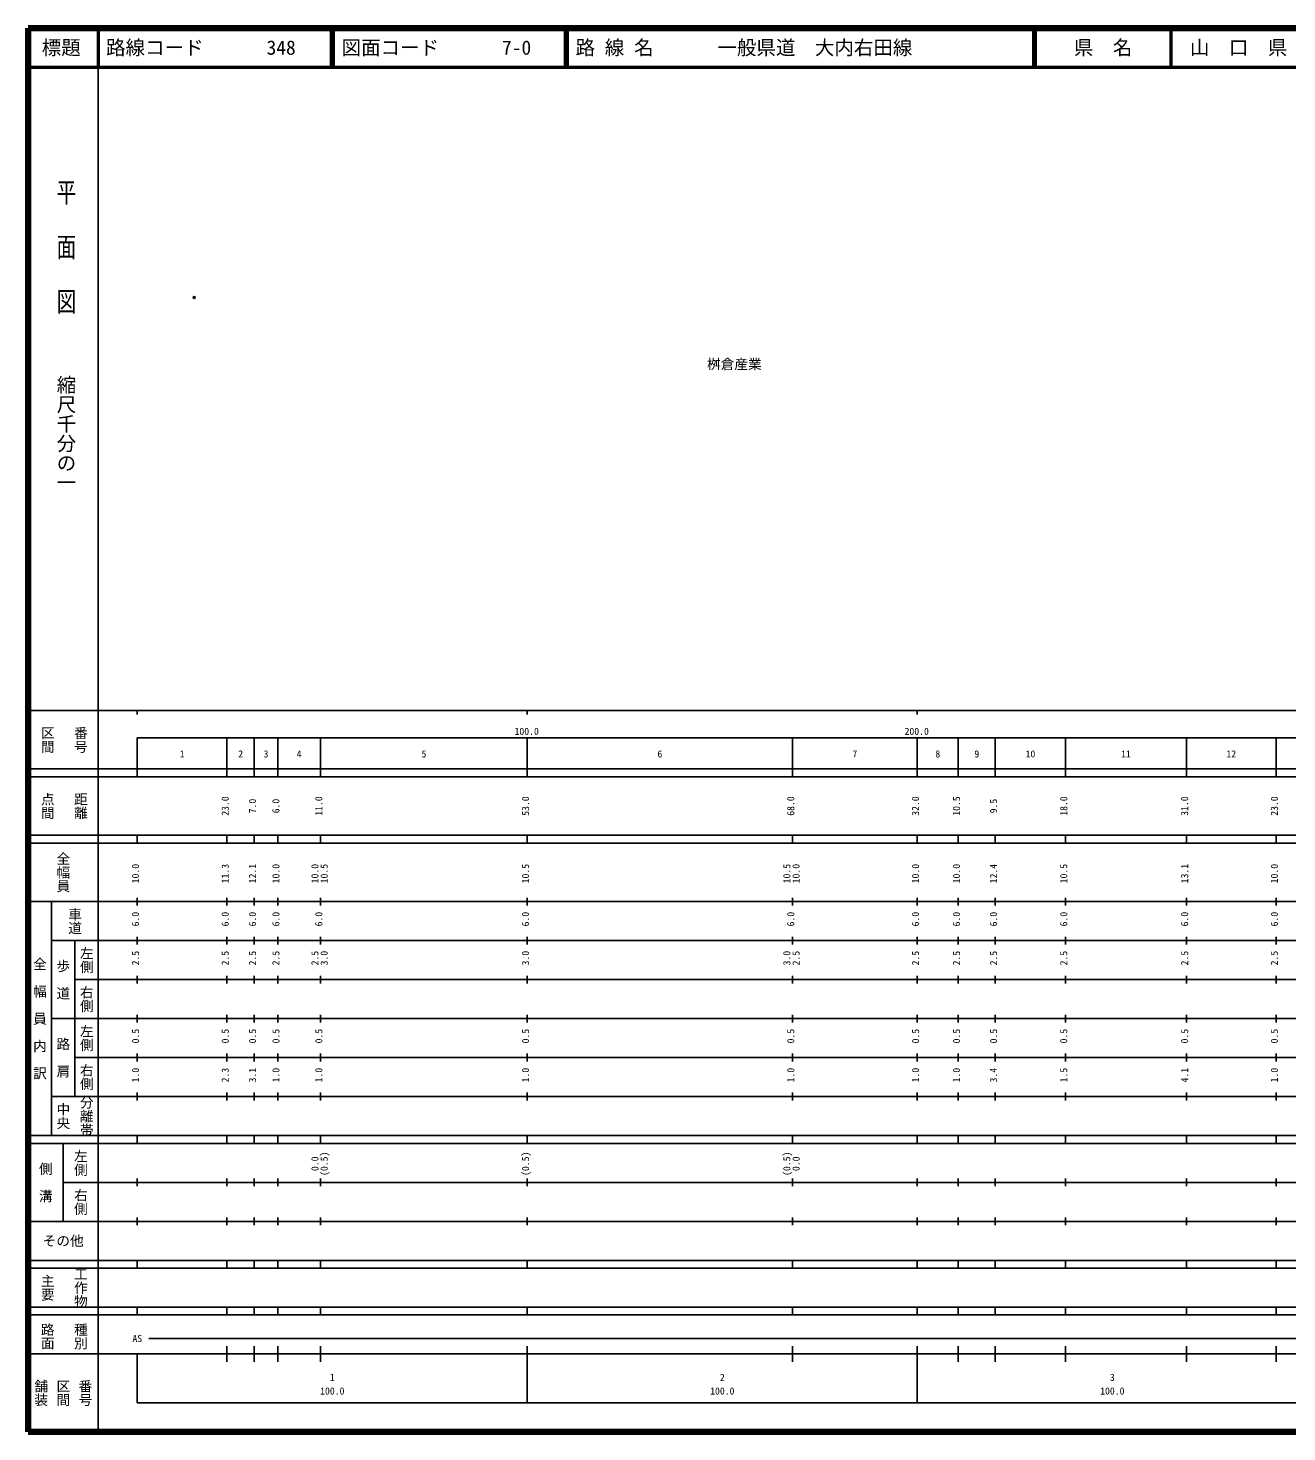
# Model space of a CAD drawing. Units: millimetres on the paper. Extents: x 40 to 680, y 20 to 380.
# Drawn here: x 40 to 362.8, y 20 to 380 of the extents above; entities that cross this region are included whole.
import ezdxf
from ezdxf.enums import TextEntityAlignment as Align

# ---------------------------------------------------------------- set-up
doc = ezdxf.new("R2010")
doc.units = ezdxf.units.MM
doc.header["$PDMODE"] = 32
doc.header["$PDSIZE"] = 0.5
for name, color, linetype in [('M-BMK-HTXT', 7, 'Continuous'), ('M-OTRS', 6, 'Continuous'), ('M-TTL-TXT', 7, 'Continuous')]:
    doc.layers.add(name, color=color, linetype=linetype)
for name, color, linetype, lineweight in [('M-TTL', 2, 'Continuous', 140), ('M-TTL-BAND', 7, 'Continuous', 25), ('M-TTL-LINE', 7, 'Continuous', 50)]:
    doc.layers.add(name, color=color, linetype=linetype, lineweight=lineweight)
doc.styles.add('@ＭＳ ゴシック', font='')
doc.styles.add('ＭＳ ゴシック', font='')
doc.styles.get('@ＭＳ ゴシック').set_extended_font_data('@MS Gothic')
doc.styles.get('ＭＳ ゴシック').set_extended_font_data('MS Gothic')

msp = doc.modelspace()

# ---------------------------------------------------------------- linework, layer by layer
at = {"layer": 'M-OTRS'}
msp.add_point((82.585, 310.894), dxfattribs=at)
at = {"layer": 'M-TTL'}
for p, q in [((40, 380), (40, 20)), ((680, 380), (40, 380)), ((40, 20), (680, 20))]:
    msp.add_line(p, q, dxfattribs=at)
at = {"layer": 'M-TTL-BAND'}
for p, q in [((58, 370), (58, 20)), ((40, 205), (579, 205)), ((68, 205), (68, 204)), ((168, 205), (168, 204)), ((268, 205), (268, 204)), ((68, 198), (579, 198)), ((68, 198), (68, 188)), ((91, 188), (91, 198)), ((98, 188), (98, 198)), ((104, 188), (104, 198)), ((115, 188), (115, 198)), ((168, 188), (168, 198)), ((236, 188), (236, 198)), ((268, 188), (268, 198)), ((278.5, 188), (278.5, 198)), ((288, 188), (288, 198)), ((306, 188), (306, 198)), ((337, 188), (337, 198)), ((360, 188), (360, 198)), ((40, 190), (579, 190)), ((40, 188), (579, 188)), ((40, 173), (579, 173)), ((68, 171), (68, 173)), ((91, 171), (91, 173)), ((98, 171), (98, 173)), ((104, 171), (104, 173)), ((115, 171), (115, 173)), ((168, 171), (168, 173)), ((236, 171), (236, 173)), ((268, 171), (268, 173)), ((278.5, 171), (278.5, 173)), ((288, 171), (288, 173)), ((306, 171), (306, 173)), ((337, 171), (337, 173)), ((360, 171), (360, 173)), ((40, 171), (579, 171)), ((40, 156), (579, 156)), ((46, 96), (46, 156)), ((68, 155), (68, 157)), ((91, 155), (91, 157)), ((98, 155), (98, 157)), ((104, 155), (104, 157)), ((115, 155), (115, 157)), ((168, 155), (168, 157)), ((236, 155), (236, 157)), ((268, 155), (268, 157)), ((278.5, 155), (278.5, 157)), ((288, 155), (288, 157)), ((306, 155), (306, 157)), ((337, 155), (337, 157)), ((360, 155), (360, 157)), ((46, 146), (579, 146)), ((52, 146), (52, 106)), ((68, 145), (68, 147)), ((91, 145), (91, 147)), ((98, 145), (98, 147)), ((104, 145), (104, 147)), ((115, 145), (115, 147)), ((168, 145), (168, 147)), ((236, 145), (236, 147)), ((268, 145), (268, 147)), ((278.5, 145), (278.5, 147)), ((288, 145), (288, 147)), ((306, 145), (306, 147)), ((337, 145), (337, 147)), ((360, 145), (360, 147)), ((68, 135), (68, 137)), ((91, 135), (91, 137)), ((98, 135), (98, 137)), ((104, 135), (104, 137)), ((115, 135), (115, 137)), ((168, 135), (168, 137)), ((236, 135), (236, 137)), ((268, 135), (268, 137)), ((278.5, 135), (278.5, 137)), ((288, 135), (288, 137)), ((306, 135), (306, 137)), ((337, 135), (337, 137)), ((360, 135), (360, 137)), ((52, 136), (579, 136)), ((46, 126), (579, 126)), ((68, 125), (68, 127)), ((91, 125), (91, 127)), ((98, 125), (98, 127)), ((104, 125), (104, 127)), ((115, 125), (115, 127)), ((168, 125), (168, 127)), ((236, 125), (236, 127)), ((268, 125), (268, 127)), ((278.5, 125), (278.5, 127)), ((288, 125), (288, 127)), ((306, 125), (306, 127)), ((337, 125), (337, 127)), ((360, 125), (360, 127)), ((52, 116), (579, 116)), ((68, 115), (68, 117)), ((91, 115), (91, 117)), ((98, 115), (98, 117)), ((104, 115), (104, 117)), ((115, 115), (115, 117)), ((168, 115), (168, 117)), ((236, 115), (236, 117)), ((268, 115), (268, 117)), ((278.5, 115), (278.5, 117)), ((288, 115), (288, 117)), ((306, 115), (306, 117)), ((337, 115), (337, 117)), ((360, 115), (360, 117)), ((46, 106), (579, 106)), ((68, 105), (68, 107)), ((91, 105), (91, 107)), ((98, 105), (98, 107)), ((104, 105), (104, 107)), ((115, 105), (115, 107)), ((168, 105), (168, 107)), ((236, 105), (236, 107)), ((268, 105), (268, 107)), ((278.5, 105), (278.5, 107)), ((288, 105), (288, 107)), ((306, 105), (306, 107)), ((337, 105), (337, 107)), ((360, 105), (360, 107)), ((40, 96), (579, 96)), ((40, 94), (579, 94)), ((49, 94), (49, 74)), ((68, 94), (68, 96)), ((91, 94), (91, 96)), ((98, 94), (98, 96)), ((104, 94), (104, 96)), ((115, 94), (115, 96)), ((168, 94), (168, 96)), ((236, 94), (236, 96)), ((268, 94), (268, 96)), ((278.5, 94), (278.5, 96)), ((288, 94), (288, 96)), ((306, 94), (306, 96)), ((337, 94), (337, 96)), ((360, 94), (360, 96)), ((49, 84), (579, 84)), ((68, 83), (68, 85)), ((91, 83), (91, 85)), ((98, 83), (98, 85)), ((104, 83), (104, 85)), ((115, 83), (115, 85)), ((168, 83), (168, 85)), ((236, 83), (236, 85)), ((268, 83), (268, 85)), ((278.5, 83), (278.5, 85)), ((288, 83), (288, 85)), ((306, 83), (306, 85)), ((337, 83), (337, 85)), ((360, 83), (360, 85)), ((40, 74), (579, 74)), ((68, 73), (68, 75)), ((91, 73), (91, 75)), ((98, 73), (98, 75)), ((104, 73), (104, 75)), ((115, 73), (115, 75)), ((168, 73), (168, 75)), ((236, 73), (236, 75)), ((268, 73), (268, 75)), ((278.5, 73), (278.5, 75)), ((288, 73), (288, 75)), ((306, 73), (306, 75)), ((337, 73), (337, 75)), ((360, 73), (360, 75)), ((40, 64), (579, 64)), ((40, 62), (579, 62)), ((68, 62), (68, 64)), ((91, 62), (91, 64)), ((98, 62), (98, 64)), ((104, 62), (104, 64)), ((115, 62), (115, 64)), ((168, 62), (168, 64)), ((236, 62), (236, 64)), ((268, 62), (268, 64)), ((278.5, 62), (278.5, 64)), ((288, 62), (288, 64)), ((306, 62), (306, 64)), ((337, 62), (337, 64)), ((360, 62), (360, 64)), ((40, 52), (579, 52)), ((68, 50), (68, 52)), ((91, 50), (91, 52)), ((98, 50), (98, 52)), ((104, 50), (104, 52)), ((115, 50), (115, 52)), ((168, 50), (168, 52)), ((236, 50), (236, 52)), ((268, 50), (268, 52)), ((278.5, 50), (278.5, 52)), ((288, 50), (288, 52)), ((306, 50), (306, 52)), ((337, 50), (337, 52)), ((360, 50), (360, 52)), ((40, 50), (579, 50)), ((71, 44), (556, 44)), ((40, 40), (579, 40)), ((68, 40), (68, 27.5)), ((91, 38), (91, 42)), ((98, 38), (98, 42)), ((104, 38), (104, 42)), ((115, 38), (115, 42)), ((168, 27.5), (168, 42)), ((236, 38), (236, 42)), ((268, 27.5), (268, 42)), ((278.5, 38), (278.5, 42)), ((288, 38), (288, 42)), ((306, 38), (306, 42)), ((337, 38), (337, 42)), ((360, 38), (360, 42)), ((68, 27.5), (579, 27.5))]:
    msp.add_line(p, q, dxfattribs=at)
at = {"layer": 'M-TTL-LINE'}
for p, q in [((58, 380), (58, 370)), ((117.75, 380), (117.75, 370)), ((118.25, 380), (118.25, 370)), ((177.75, 380), (177.75, 370)), ((178.25, 380), (178.25, 370)), ((297.75, 380), (297.75, 370)), ((298.25, 380), (298.25, 370)), ((333, 380), (333, 370)), ((40, 370), (680, 370))]:
    msp.add_line(p, q, dxfattribs=at)

# ---------------------------------------------------------------- texts
at = {"layer": 'M-BMK-HTXT', "style": 'ＭＳ ゴシック'}
msp.add_text('桝倉産業', height=2.566, dxfattribs=at).set_placement((214.088, 295.121), align=Align.TOP_LEFT)
at = {"layer": 'M-TTL-BAND', "style": '@ＭＳ ゴシック', "width": 1.4}
msp.add_text('平  面  図', height=3.666, rotation=270, dxfattribs=at).set_placement((49.777, 306.475), align=Align.MIDDLE_RIGHT)
at = {"layer": 'M-TTL-BAND', "style": '@ＭＳ ゴシック'}
msp.add_text('縮尺千分の一', height=3.666, rotation=270, dxfattribs=at).set_placement((49.777, 261.03), align=Align.MIDDLE_RIGHT)
for s, p in [('区間', (45, 197.5)), ('番号', (53.5, 197.5)), ('点間', (45, 180.5)), ('距離', (53.5, 180.5)), ('全幅員', (49, 163.5)), ('車道', (52, 151)), ('左側', (55, 141)), ('全\u3000幅\u3000員\u3000内\u3000訳', (43, 126)), ('歩\u3000道', (49, 136)), ('右側', (55, 131)), ('左側', (55, 121)), ('路\u3000肩', (49, 116)), ('右側', (55, 111)), ('分離帯', (55, 101)), ('中央', (49, 101)), ('左側', (53.5, 89)), ('側\u3000溝', (44.5, 84)), ('右側', (53.5, 79)), ('工作物', (53.5, 57)), ('主要', (45, 57)), ('路面', (45, 44.5)), ('種別', (53.5, 44.5)), ('舗装', (43.333, 30)), ('区間', (49, 30)), ('番号', (54.667, 30))]:
    msp.add_text(s, height=2.566, rotation=270, dxfattribs=at).set_placement(p, align=Align.MIDDLE_CENTER)
at = {"layer": 'M-TTL-BAND', "style": 'ＭＳ ゴシック'}
for s, p in [('100.0', (167.844, 198.195)), ('200.0', (267.844, 198.195)), ('1', (79.5, 192.405)), ('2', (94.5, 192.405)), ('3', (101, 192.405)), ('4', (109.5, 192.405)), ('5', (141.5, 192.405)), ('6', (202, 192.405)), ('7', (252, 192.405)), ('8', (273.25, 192.405)), ('9', (283.25, 192.405)), ('10', (297, 192.405)), ('11', (321.5, 192.405)), ('12', (348.5, 192.405)), ('AS', (68, 42.5)), ('1', (118, 32.523)), ('2', (218, 32.523)), ('3', (318, 32.523)), ('100.0', (118, 29.033)), ('100.0', (218, 29.033)), ('100.0', (318, 29.033))]:
    msp.add_text(s, height=1.833, dxfattribs=at).set_placement(p, align=Align.BOTTOM_CENTER)
for s, p in [('23.0', (92, 180.5)), ('7.0', (99, 180.5)), ('6.0', (105, 180.5)), ('11.0', (116, 180.5)), ('53.0', (169, 180.5)), ('68.0', (237, 180.5)), ('32.0', (269, 180.5)), ('10.5', (279.5, 180.5)), ('9.5', (289, 180.5)), ('18.0', (307, 180.5)), ('31.0', (338, 180.5)), ('23.0', (361, 180.5)), ('10.0', (69, 163.174)), ('11.3', (92, 163.174)), ('12.1', (99, 163.174)), ('10.0', (105, 163.174)), ('10.0', (115, 163.174)), ('10.5', (117.37, 163.174)), ('10.5', (169, 163.174)), ('10.5', (236, 163.174)), ('10.0', (238.37, 163.174)), ('10.0', (269, 163.174)), ('10.0', (279.5, 163.174)), ('12.4', (289, 163.174)), ('10.5', (307, 163.174)), ('13.1', (338, 163.174)), ('10.0', (361, 163.174)), ('6.0', (69, 151.5)), ('6.0', (92, 151.5)), ('6.0', (99, 151.5)), ('6.0', (105, 151.5)), ('6.0', (116, 151.5)), ('6.0', (169, 151.5)), ('6.0', (237, 151.5)), ('6.0', (269, 151.5)), ('6.0', (279.5, 151.5)), ('6.0', (289, 151.5)), ('6.0', (307, 151.5)), ('6.0', (338, 151.5)), ('6.0', (361, 151.5)), ('2.5', (69, 141.5)), ('2.5', (92, 141.5)), ('2.5', (99, 141.5)), ('2.5', (105, 141.5)), ('2.5', (115, 141.5)), ('3.0', (117.37, 141.5)), ('3.0', (169, 141.5)), ('3.0', (236, 141.5)), ('2.5', (238.37, 141.5)), ('2.5', (269, 141.5)), ('2.5', (279.5, 141.5)), ('2.5', (289, 141.5)), ('2.5', (307, 141.5)), ('2.5', (338, 141.5)), ('2.5', (361, 141.5)), ('0.5', (69, 121.5)), ('0.5', (92, 121.5)), ('0.5', (99, 121.5)), ('0.5', (105, 121.5)), ('0.5', (116, 121.5)), ('0.5', (169, 121.5)), ('0.5', (237, 121.5)), ('0.5', (269, 121.5)), ('0.5', (279.5, 121.5)), ('0.5', (289, 121.5)), ('0.5', (307, 121.5)), ('0.5', (338, 121.5)), ('0.5', (361, 121.5)), ('1.0', (69, 111.5)), ('2.3', (92, 111.5)), ('3.1', (99, 111.5)), ('1.0', (105, 111.5)), ('1.0', (116, 111.5)), ('1.0', (169, 111.5)), ('1.0', (237, 111.5)), ('1.0', (269, 111.5)), ('1.0', (279.5, 111.5)), ('3.4', (289, 111.5)), ('1.5', (307, 111.5)), ('4.1', (338, 111.5)), ('1.0', (361, 111.5)), ('0.0', (115, 88.764)), ('(0.5)', (117.37, 88.764)), ('(0.5)', (169, 88.764)), ('(0.5)', (236, 88.764)), ('0.0', (238.37, 88.764))]:
    msp.add_text(s, height=1.833, rotation=90, dxfattribs=at).set_placement(p, align=Align.BOTTOM_CENTER)
msp.add_text('その他', height=2.566, dxfattribs=at).set_placement((49, 69), align=Align.MIDDLE_CENTER)
at = {"layer": 'M-TTL-TXT', "style": 'ＭＳ ゴシック'}
for s, p in [('標題', (48.5, 375)), ('県\u3000名', (315.625, 375)), ('山\u3000口\u3000県', (350.375, 375))]:
    msp.add_text(s, height=3.666, dxfattribs=at).set_placement(p, align=Align.MIDDLE_CENTER)
for s, p in [('路線コード', (60, 375)), ('348', (101.142, 375)), ('図面コード', (120.38, 375)), ('7-0', (161.521, 375)), ('路 線 名', (180.38, 375)), ('一般県道\u3000大内右田線', (216.734, 375))]:
    msp.add_text(s, height=3.666, dxfattribs=at).set_placement(p, align=Align.MIDDLE_LEFT)

doc.saveas('drawing.dxf')
